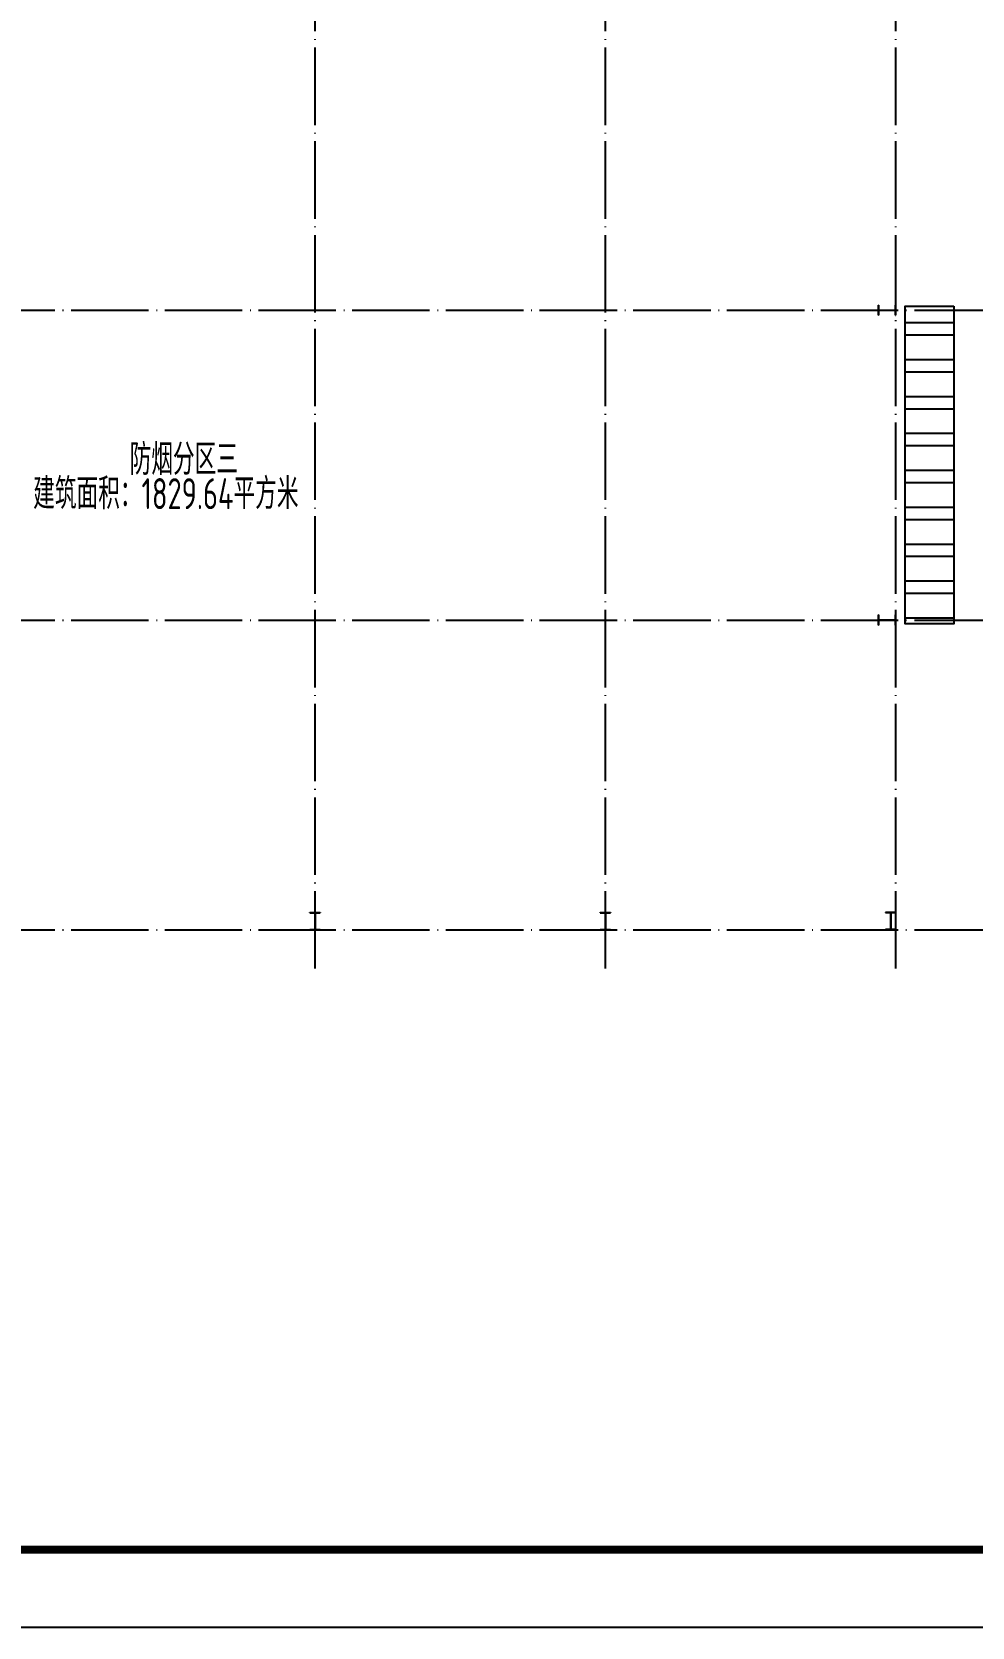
# Model space of a CAD drawing. Extents: x -266287 to 275962, y -324567 to 363765.
# Drawn here: x -118930 to -94644, y -324567 to -283382 of the extents above; entities that cross this region are included whole.
import ezdxf

# ---------------------------------------------------------------- set-up
doc = ezdxf.new("R2010")
doc.units = 0
doc.header["$LTSCALE"] = 1000
doc.linetypes.add('DOTE', pattern=[2.42, 2, -0.2, 0.02, -0.2])
doc.layers.get('0').update_dxf_attribs({"linetype": 'CONTINUOUS'})
for name, color, linetype in [('AXIS', 3, 'CONTINUOUS'), ('DOTE', 1, 'DOTE'), ('PUB_TITLE', 4, 'CONTINUOUS'), ('ROOF', 140, 'CONTINUOUS'), ('WINDOW', 4, 'CONTINUOUS')]:
    doc.layers.add(name, color=color, linetype=linetype)
doc.styles.add('TSSD_Norm', font='Tssdeng.shx', dxfattribs={"bigfont": 'hztxt.shx'})

msp = doc.modelspace()

# ---------------------------------------------------------------- hatches: boundary and pattern name
h = msp.add_hatch(color=256)
h.paths.add_polyline_path([(-96615.20461, -290566.69496), (-96615.20461, -290698.56296), (-96626.60941, -290698.56296), (-96626.60941, -290570.49656), (-97053.95981, -290570.49656), (-97053.95981, -290698.56296), (-97065.36461, -290698.56296), (-97065.36461, -290566.69496)])
h.paths.add_polyline_path([(-96615.20461, -290434.82696), (-96615.20461, -290566.69496), (-97065.36461, -290566.69496), (-97065.36461, -290434.82696), (-97053.95981, -290434.82696), (-97053.95981, -290562.89336), (-96626.60941, -290562.89336), (-96626.60941, -290434.82696)])
h = msp.add_hatch(color=256)
h.paths.add_polyline_path([(-96626.60941, -290434.82696), (-96615.20461, -290434.82696)], flags=17)
h.paths.add_polyline_path([(-96626.60941, -290698.56296), (-96626.60941, -290570.49656), (-97053.95981, -290570.49656), (-97053.95981, -290698.56296), (-97065.36461, -290698.56296), (-97065.36461, -290434.82696), (-97053.95981, -290434.82696), (-97053.95981, -290562.89336), (-96626.60941, -290562.89336), (-96626.60941, -290434.82696), (-96615.20461, -290434.82696), (-96615.20461, -290698.56296)])
h.paths.add_polyline_path([(-96626.60941, -290698.56296), (-96615.20461, -290698.56296)], flags=17)
h.paths.add_polyline_path([(-96626.60941, -290434.82696), (-96615.20461, -290434.82696)], flags=16)
h.paths.add_polyline_path([(-96626.60941, -290698.56296), (-96626.60941, -290570.49656), (-97053.95981, -290570.49656), (-97053.95981, -290698.56296), (-97065.36461, -290698.56296), (-97065.36461, -290434.82696), (-97053.95981, -290434.82696), (-97053.95981, -290562.89336), (-96626.60941, -290562.89336), (-96626.60941, -290434.82696), (-96615.20461, -290434.82696), (-96615.20461, -290698.56296)], flags=17)
h.paths.add_polyline_path([(-96615.20461, -290698.56296), (-96615.20461, -290434.82696)], flags=17)
h.paths.add_polyline_path([(-96626.60941, -290698.56296), (-96615.20461, -290698.56296)], flags=16)
h.paths.add_polyline_path([(-96626.60941, -290698.56296), (-96626.60941, -290570.49656)], flags=16)
h.paths.add_polyline_path([(-96626.60941, -290562.89336), (-96626.60941, -290434.82696)], flags=16)
h = msp.add_hatch()
h.set_pattern_fill('ANSI32', color=256, scale=200, angle=-45, style=0)
h.set_pattern_definition([(360, (-100048.5, -459481.7), (7e-12, 952.5), []), (360, (-99731, -459799.2), (7e-12, 952.5), [])])
h.paths.add_polyline_path([(-95115.20461, -290466.91558), (-95115.20461, -298666.69419), (-96375.20461, -298666.69419), (-96375.20461, -290466.91558)])
h = msp.add_hatch(color=256)
h.paths.add_polyline_path([(-96615.20461, -298566.69496), (-96615.20461, -298698.56296), (-96626.60941, -298698.56296), (-96626.60941, -298570.49656), (-97053.95981, -298570.49656), (-97053.95981, -298698.56296), (-97065.36461, -298698.56296), (-97065.36461, -298566.69496)])
h.paths.add_polyline_path([(-96615.20461, -298434.82696), (-96615.20461, -298566.69496), (-97065.36461, -298566.69496), (-97065.36461, -298434.82696), (-97053.95981, -298434.82696), (-97053.95981, -298562.89336), (-96626.60941, -298562.89336), (-96626.60941, -298434.82696)])
h = msp.add_hatch(color=256)
h.paths.add_polyline_path([(-96626.60941, -298434.82696), (-96615.20461, -298434.82696)], flags=17)
h.paths.add_polyline_path([(-96626.60941, -298698.56296), (-96626.60941, -298570.49656), (-97053.95981, -298570.49656), (-97053.95981, -298698.56296), (-97065.36461, -298698.56296), (-97065.36461, -298434.82696), (-97053.95981, -298434.82696), (-97053.95981, -298562.89336), (-96626.60941, -298562.89336), (-96626.60941, -298434.82696), (-96615.20461, -298434.82696), (-96615.20461, -298698.56296)])
h.paths.add_polyline_path([(-96626.60941, -298698.56296), (-96615.20461, -298698.56296)], flags=17)
h.paths.add_polyline_path([(-96626.60941, -298434.82696), (-96615.20461, -298434.82696)], flags=16)
h.paths.add_polyline_path([(-96626.60941, -298698.56296), (-96626.60941, -298570.49656), (-97053.95981, -298570.49656), (-97053.95981, -298698.56296), (-97065.36461, -298698.56296), (-97065.36461, -298434.82696), (-97053.95981, -298434.82696), (-97053.95981, -298562.89336), (-96626.60941, -298562.89336), (-96626.60941, -298434.82696), (-96615.20461, -298434.82696), (-96615.20461, -298698.56296)], flags=17)
h.paths.add_polyline_path([(-96615.20461, -298698.56296), (-96615.20461, -298434.82696)], flags=17)
h.paths.add_polyline_path([(-96626.60941, -298698.56296), (-96615.20461, -298698.56296)], flags=16)
h.paths.add_polyline_path([(-96626.60941, -298698.56296), (-96626.60941, -298570.49656)], flags=16)
h.paths.add_polyline_path([(-96626.60941, -298562.89336), (-96626.60941, -298434.82696)], flags=16)
h = msp.add_hatch(color=256)
h.paths.add_polyline_path([(-111615.20461, -306566.69496), (-111747.07261, -306566.69496), (-111747.07261, -306555.29016), (-111619.00621, -306555.29016), (-111619.00621, -306127.93976), (-111747.07261, -306127.93976), (-111747.07261, -306116.53496), (-111615.20461, -306116.53496)])
h.paths.add_polyline_path([(-111483.33661, -306566.69496), (-111615.20461, -306566.69496), (-111615.20461, -306116.53496), (-111483.33661, -306116.53496), (-111483.33661, -306127.93976), (-111611.40301, -306127.93976), (-111611.40301, -306555.29016), (-111483.33661, -306555.29016)])
h = msp.add_hatch(color=256)
h.paths.add_polyline_path([(-104115.20461, -306566.69496), (-104247.07261, -306566.69496), (-104247.07261, -306555.29016), (-104119.00621, -306555.29016), (-104119.00621, -306127.93976), (-104247.07261, -306127.93976), (-104247.07261, -306116.53496), (-104115.20461, -306116.53496)])
h.paths.add_polyline_path([(-103983.33661, -306566.69496), (-104115.20461, -306566.69496), (-104115.20461, -306116.53496), (-103983.33661, -306116.53496), (-103983.33661, -306127.93976), (-104111.40301, -306127.93976), (-104111.40301, -306555.29016), (-103983.33661, -306555.29016)])
h = msp.add_hatch(color=256)
h.paths.add_polyline_path([(-96747.07261, -306566.69496), (-96615.20461, -306566.69496), (-96615.20461, -306555.29016), (-96743.27101, -306555.29016), (-96743.27101, -306127.93976), (-96615.20461, -306127.93976), (-96615.20461, -306116.53496), (-96747.07261, -306116.53496)])
h.paths.add_polyline_path([(-96878.94061, -306566.69496), (-96747.07261, -306566.69496), (-96747.07261, -306116.53496), (-96878.94061, -306116.53496), (-96878.94061, -306127.93976), (-96750.87421, -306127.93976), (-96750.87421, -306555.29016), (-96878.94061, -306555.29016)])

# ---------------------------------------------------------------- linework, layer by layer
msp.add_lwpolyline([(-95115.20461, -290466.91558), (-95115.20461, -298666.69419), (-96375.20461, -298666.69419), (-96375.20461, -290466.91558)], close=True)
at = {"layer": 'AXIS'}
for p, q in [((-95615.20461, -290566.69496), (-87615.20461, -290566.69496)), ((-95615.20461, -298566.69496), (-87615.20461, -298566.69496)), ((-95615.20461, -306566.69496), (-87615.20461, -306566.69496))]:
    msp.add_line(p, q, dxfattribs=at)
at = {"layer": 'DOTE'}
for p, q in [((-111615.20461, -307566.69496), (-111615.20461, -257566.69496)), ((-104115.20461, -307566.69496), (-104115.20461, -257566.69496)), ((-96615.20461, -307566.69496), (-96615.20461, -257566.69496)), ((-202615.20461, -290566.69496), (-95615.20461, -290566.69496)), ((-202615.20461, -298566.69496), (-95615.20461, -298566.69496)), ((-202615.20461, -306566.69496), (-95615.20461, -306566.69496)), ((-202615.20461, -306566.69496), (-95615.20461, -306566.69496))]:
    msp.add_line(p, q, dxfattribs=at)
at = {"layer": 'PUB_TITLE'}
msp.add_lwpolyline([(-220364.58828, -324566.69496), (-71764.58828, -324566.69496), (-71764.58828, -240566.69496), (-220364.58828, -240566.69496)], close=True, dxfattribs=at)
at = {"layer": 'PUB_TITLE', "const_width": 200}
msp.add_lwpolyline([(-215364.58828, -322566.69496), (-73764.58828, -322566.69496), (-73764.58828, -242566.69496), (-215364.58828, -242566.69496)], close=True, dxfattribs=at)
at = {"layer": 'ROOF'}
for p, q in [((-95115.20461, -290466.91558), (-95115.20461, -298666.69419)), ((-95115.20461, -290518.91558), (-95115.20461, -298610.69419))]:
    msp.add_line(p, q, dxfattribs=at)
at = {"layer": 'WINDOW', "color": 2}
for p, q in [((-97065.36461, -290434.82696), (-97053.95981, -290434.82696)), ((-97065.36461, -290698.56296), (-97065.36461, -290434.82696)), ((-97053.95981, -290698.56296), (-97065.36461, -290698.56296)), ((-97053.95981, -290562.89336), (-97053.95981, -290434.82696)), ((-97053.95981, -290562.89336), (-96626.60941, -290562.89336)), ((-97053.95981, -290570.49656), (-96626.60941, -290570.49656)), ((-97053.95981, -290698.56296), (-97053.95981, -290570.49656)), ((-96626.60941, -290562.89336), (-96626.60941, -290434.82696)), ((-96626.60941, -290434.82696), (-96615.20461, -290434.82696)), ((-96626.60941, -290434.82696), (-96615.20461, -290434.82696)), ((-96626.60941, -290562.89336), (-96626.60941, -290434.82696)), ((-96626.60941, -290562.89336), (-96626.60941, -290434.82696)), ((-96615.20461, -290434.82696), (-96626.60941, -290434.82696)), ((-96626.60941, -290698.56296), (-96626.60941, -290570.49656)), ((-96626.60941, -290698.56296), (-96626.60941, -290570.49656)), ((-96626.60941, -290698.56296), (-96626.60941, -290570.49656)), ((-96615.20461, -290698.56296), (-96626.60941, -290698.56296)), ((-96615.20461, -290698.56296), (-96626.60941, -290698.56296)), ((-96626.60941, -290698.56296), (-96615.20461, -290698.56296)), ((-96615.20461, -290698.56296), (-96615.20461, -290434.82696)), ((-96615.20461, -290698.56296), (-96615.20461, -290434.82696)), ((-96615.20461, -290698.56296), (-96615.20461, -290434.82696)), ((-97065.36461, -298434.82696), (-97053.95981, -298434.82696)), ((-97065.36461, -298698.56296), (-97065.36461, -298434.82696)), ((-97053.95981, -298562.89336), (-97053.95981, -298434.82696)), ((-97053.95981, -298562.89336), (-96626.60941, -298562.89336)), ((-97053.95981, -298570.49656), (-96626.60941, -298570.49656)), ((-97053.95981, -298698.56296), (-97053.95981, -298570.49656)), ((-96626.60941, -298562.89336), (-96626.60941, -298434.82696)), ((-96626.60941, -298434.82696), (-96615.20461, -298434.82696)), ((-96626.60941, -298434.82696), (-96615.20461, -298434.82696)), ((-96626.60941, -298562.89336), (-96626.60941, -298434.82696)), ((-96626.60941, -298562.89336), (-96626.60941, -298434.82696)), ((-96615.20461, -298434.82696), (-96626.60941, -298434.82696)), ((-96626.60941, -298698.56296), (-96626.60941, -298570.49656)), ((-96626.60941, -298698.56296), (-96626.60941, -298570.49656)), ((-96626.60941, -298698.56296), (-96626.60941, -298570.49656)), ((-96615.20461, -298698.56296), (-96615.20461, -298434.82696)), ((-96615.20461, -298698.56296), (-96615.20461, -298434.82696)), ((-96615.20461, -298698.56296), (-96615.20461, -298434.82696)), ((-97053.95981, -298698.56296), (-97065.36461, -298698.56296)), ((-96615.20461, -298698.56296), (-96626.60941, -298698.56296)), ((-96615.20461, -298698.56296), (-96626.60941, -298698.56296)), ((-96626.60941, -298698.56296), (-96615.20461, -298698.56296)), ((-111747.07261, -306116.53496), (-111483.33661, -306116.53496)), ((-111747.07261, -306127.93976), (-111747.07261, -306116.53496)), ((-111747.07261, -306127.93976), (-111619.00621, -306127.93976)), ((-111619.00621, -306127.93976), (-111619.00621, -306555.29016)), ((-111611.40301, -306127.93976), (-111611.40301, -306555.29016)), ((-111611.40301, -306127.93976), (-111483.33661, -306127.93976)), ((-111483.33661, -306116.53496), (-111483.33661, -306127.93976)), ((-104247.07261, -306116.53496), (-103983.33661, -306116.53496)), ((-104247.07261, -306127.93976), (-104247.07261, -306116.53496)), ((-104247.07261, -306127.93976), (-104119.00621, -306127.93976)), ((-104119.00621, -306127.93976), (-104119.00621, -306555.29016)), ((-104111.40301, -306127.93976), (-104111.40301, -306555.29016)), ((-104111.40301, -306127.93976), (-103983.33661, -306127.93976)), ((-103983.33661, -306116.53496), (-103983.33661, -306127.93976)), ((-96878.94061, -306116.53496), (-96878.94061, -306127.93976)), ((-96615.20461, -306116.53496), (-96878.94061, -306116.53496)), ((-96750.87421, -306127.93976), (-96878.94061, -306127.93976)), ((-96750.87421, -306127.93976), (-96750.87421, -306555.29016)), ((-96743.27101, -306127.93976), (-96743.27101, -306555.29016)), ((-96615.20461, -306127.93976), (-96743.27101, -306127.93976)), ((-96615.20461, -306127.93976), (-96615.20461, -306116.53496)), ((-111747.07261, -306566.69496), (-111747.07261, -306555.29016)), ((-111747.07261, -306555.29016), (-111619.00621, -306555.29016)), ((-111747.07261, -306566.69496), (-111747.07261, -306555.29016)), ((-111747.07261, -306555.29016), (-111619.00621, -306555.29016)), ((-111747.07261, -306555.29016), (-111747.07261, -306566.69496)), ((-111747.07261, -306555.29016), (-111619.00621, -306555.29016)), ((-111747.07261, -306566.69496), (-111483.33661, -306566.69496)), ((-111747.07261, -306566.69496), (-111483.33661, -306566.69496)), ((-111747.07261, -306566.69496), (-111483.33661, -306566.69496)), ((-111611.40301, -306555.29016), (-111483.33661, -306555.29016)), ((-111611.40301, -306555.29016), (-111483.33661, -306555.29016)), ((-111611.40301, -306555.29016), (-111483.33661, -306555.29016)), ((-111483.33661, -306555.29016), (-111483.33661, -306566.69496)), ((-111483.33661, -306555.29016), (-111483.33661, -306566.69496)), ((-111483.33661, -306566.69496), (-111483.33661, -306555.29016)), ((-104247.07261, -306566.69496), (-104247.07261, -306555.29016)), ((-104247.07261, -306555.29016), (-104119.00621, -306555.29016)), ((-104247.07261, -306566.69496), (-104247.07261, -306555.29016)), ((-104247.07261, -306555.29016), (-104119.00621, -306555.29016)), ((-104247.07261, -306555.29016), (-104247.07261, -306566.69496)), ((-104247.07261, -306555.29016), (-104119.00621, -306555.29016)), ((-104247.07261, -306566.69496), (-103983.33661, -306566.69496)), ((-104247.07261, -306566.69496), (-103983.33661, -306566.69496)), ((-104247.07261, -306566.69496), (-103983.33661, -306566.69496)), ((-104111.40301, -306555.29016), (-103983.33661, -306555.29016)), ((-104111.40301, -306555.29016), (-103983.33661, -306555.29016)), ((-104111.40301, -306555.29016), (-103983.33661, -306555.29016)), ((-103983.33661, -306555.29016), (-103983.33661, -306566.69496)), ((-103983.33661, -306555.29016), (-103983.33661, -306566.69496)), ((-103983.33661, -306566.69496), (-103983.33661, -306555.29016)), ((-96750.87421, -306555.29016), (-96878.94061, -306555.29016)), ((-96878.94061, -306555.29016), (-96878.94061, -306566.69496)), ((-96878.94061, -306555.29016), (-96878.94061, -306566.69496)), ((-96750.87421, -306555.29016), (-96878.94061, -306555.29016)), ((-96750.87421, -306555.29016), (-96878.94061, -306555.29016)), ((-96878.94061, -306566.69496), (-96878.94061, -306555.29016)), ((-96615.20461, -306566.69496), (-96878.94061, -306566.69496)), ((-96615.20461, -306566.69496), (-96878.94061, -306566.69496)), ((-96615.20461, -306566.69496), (-96878.94061, -306566.69496)), ((-96615.20461, -306555.29016), (-96743.27101, -306555.29016)), ((-96615.20461, -306555.29016), (-96743.27101, -306555.29016)), ((-96615.20461, -306555.29016), (-96743.27101, -306555.29016)), ((-96615.20461, -306566.69496), (-96615.20461, -306555.29016)), ((-96615.20461, -306566.69496), (-96615.20461, -306555.29016)), ((-96615.20461, -306555.29016), (-96615.20461, -306566.69496))]:
    msp.add_line(p, q, dxfattribs=at)

# ---------------------------------------------------------------- texts
at = {"style": 'TSSD_Norm', "width": 0.7}
for s, p in [('防烟分区三', (-116405.79145, -294819.4188)), ('建筑面积：1829.64平方米', (-118896.98936, -295703.9188))]:
    msp.add_text(s, height=800, dxfattribs=at).set_placement(p)

doc.saveas('drawing.dxf')
